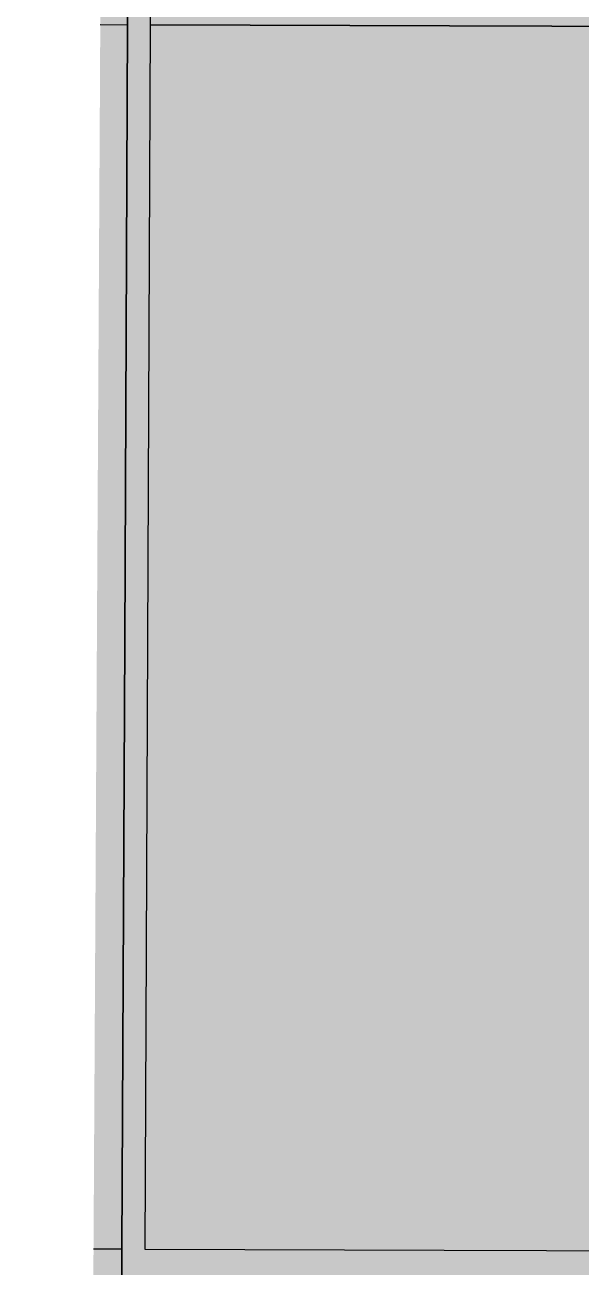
# Model space of a CAD drawing. Extents: x 560272 to 568164, y 6204780 to 6214217.
# Drawn here: x 565234.4 to 565258.6, y 6210237.6 to 6210291.6 of the extents above; entities that cross this region are included whole.
import ezdxf

# ---------------------------------------------------------------- set-up
doc = ezdxf.new("R2010")
doc.units = 0
doc.header["$LTSCALE"] = 5
doc.layers.add('Quarters', color=8, linetype='Continuous')
doc.layers.add('Townships', color=57, linetype='Continuous')
doc.layers.add('ROUTE-MAP-BACKGROUND-H', color=7, linetype='Continuous', true_color=0xf0ebff)

msp = doc.modelspace()

# ---------------------------------------------------------------- hatches: boundary and pattern name
at = {"layer": 'ROUTE-MAP-BACKGROUND-H'}
h = msp.add_hatch(color=256, dxfattribs=at)
h.dxf.hatch_style = 1
h.paths.add_polyline_path([(565237.99, 6210345.866), (566535.85, 6210345.729), (566539.103, 6209697.377), (565234.412, 6209697.744)])

# ---------------------------------------------------------------- linework, layer by layer
at = {"layer": 'Quarters', "flags": 128}
for points in [[(565252.868, 6210291.52), (565239.876, 6210291.564), (565239.937, 6210304.944), (565239.998, 6210318.323), (565240.055, 6210331.073), (565240.113, 6210343.824), (565253.099, 6210343.78), (565266.42, 6210343.734), (565279.741, 6210343.689), (565293.062, 6210343.644), (565293.009, 6210330.894), (565292.956, 6210318.144), (565292.9, 6210304.764), (565292.845, 6210291.385), (565279.519, 6210291.43), (565266.193, 6210291.475)], [(565252.632, 6210238.337), (565239.636, 6210238.381), (565239.695, 6210251.426), (565239.755, 6210264.806), (565239.816, 6210278.185), (565239.876, 6210291.564), (565252.868, 6210291.52), (565266.193, 6210291.475), (565279.519, 6210291.43), (565292.845, 6210291.385), (565292.789, 6210278.005), (565292.734, 6210264.625), (565292.678, 6210251.246), (565292.624, 6210238.201), (565279.293, 6210238.246), (565265.963, 6210238.291)]]:
    msp.add_lwpolyline(points, close=True, dxfattribs=at)
msp.add_lwpolyline([(565237.69, 6210291.574), (565238.873, 6210291.568), (565238.812, 6210278.188), (565238.752, 6210264.809), (565238.691, 6210251.429), (565238.632, 6210238.385), (565237.397, 6210238.392)], dxfattribs=at)
at = {"layer": 'Townships', "flags": 128}
for points in [[(565237.979, 6210343.833), (565239.11, 6210343.827), (565238.994, 6210318.326), (565238.873, 6210291.568), (565238.752, 6210264.809), (565238.632, 6210238.385), (565238.628, 6210237.381), (565238.507, 6210210.622), (565238.385, 6210183.864), (565238.264, 6210157.105), (565238.145, 6210130.681), (565238.14, 6210129.677), (565238.019, 6210102.918), (565237.898, 6210076.159), (565237.777, 6210049.401), (565237.657, 6210022.977), (565237.652, 6210021.973), (565236.202, 6210021.981)], [(565238.019, 6210102.918), (565238.14, 6210129.677), (565238.145, 6210130.681), (565238.264, 6210157.105), (565238.385, 6210183.864), (565238.507, 6210210.622), (565238.628, 6210237.381), (565238.632, 6210238.385), (565238.752, 6210264.809), (565238.873, 6210291.568), (565238.994, 6210318.326), (565239.11, 6210343.827), (565240.113, 6210343.824), (565266.42, 6210343.734), (565293.062, 6210343.644), (565294.065, 6210343.641), (565320.372, 6210343.552), (565347.014, 6210343.462), (565348.018, 6210343.458), (565374.325, 6210343.369), (565400.967, 6210343.279), (565401.971, 6210343.276)]]:
    msp.add_lwpolyline(points, dxfattribs=at)

doc.saveas('drawing.dxf')
